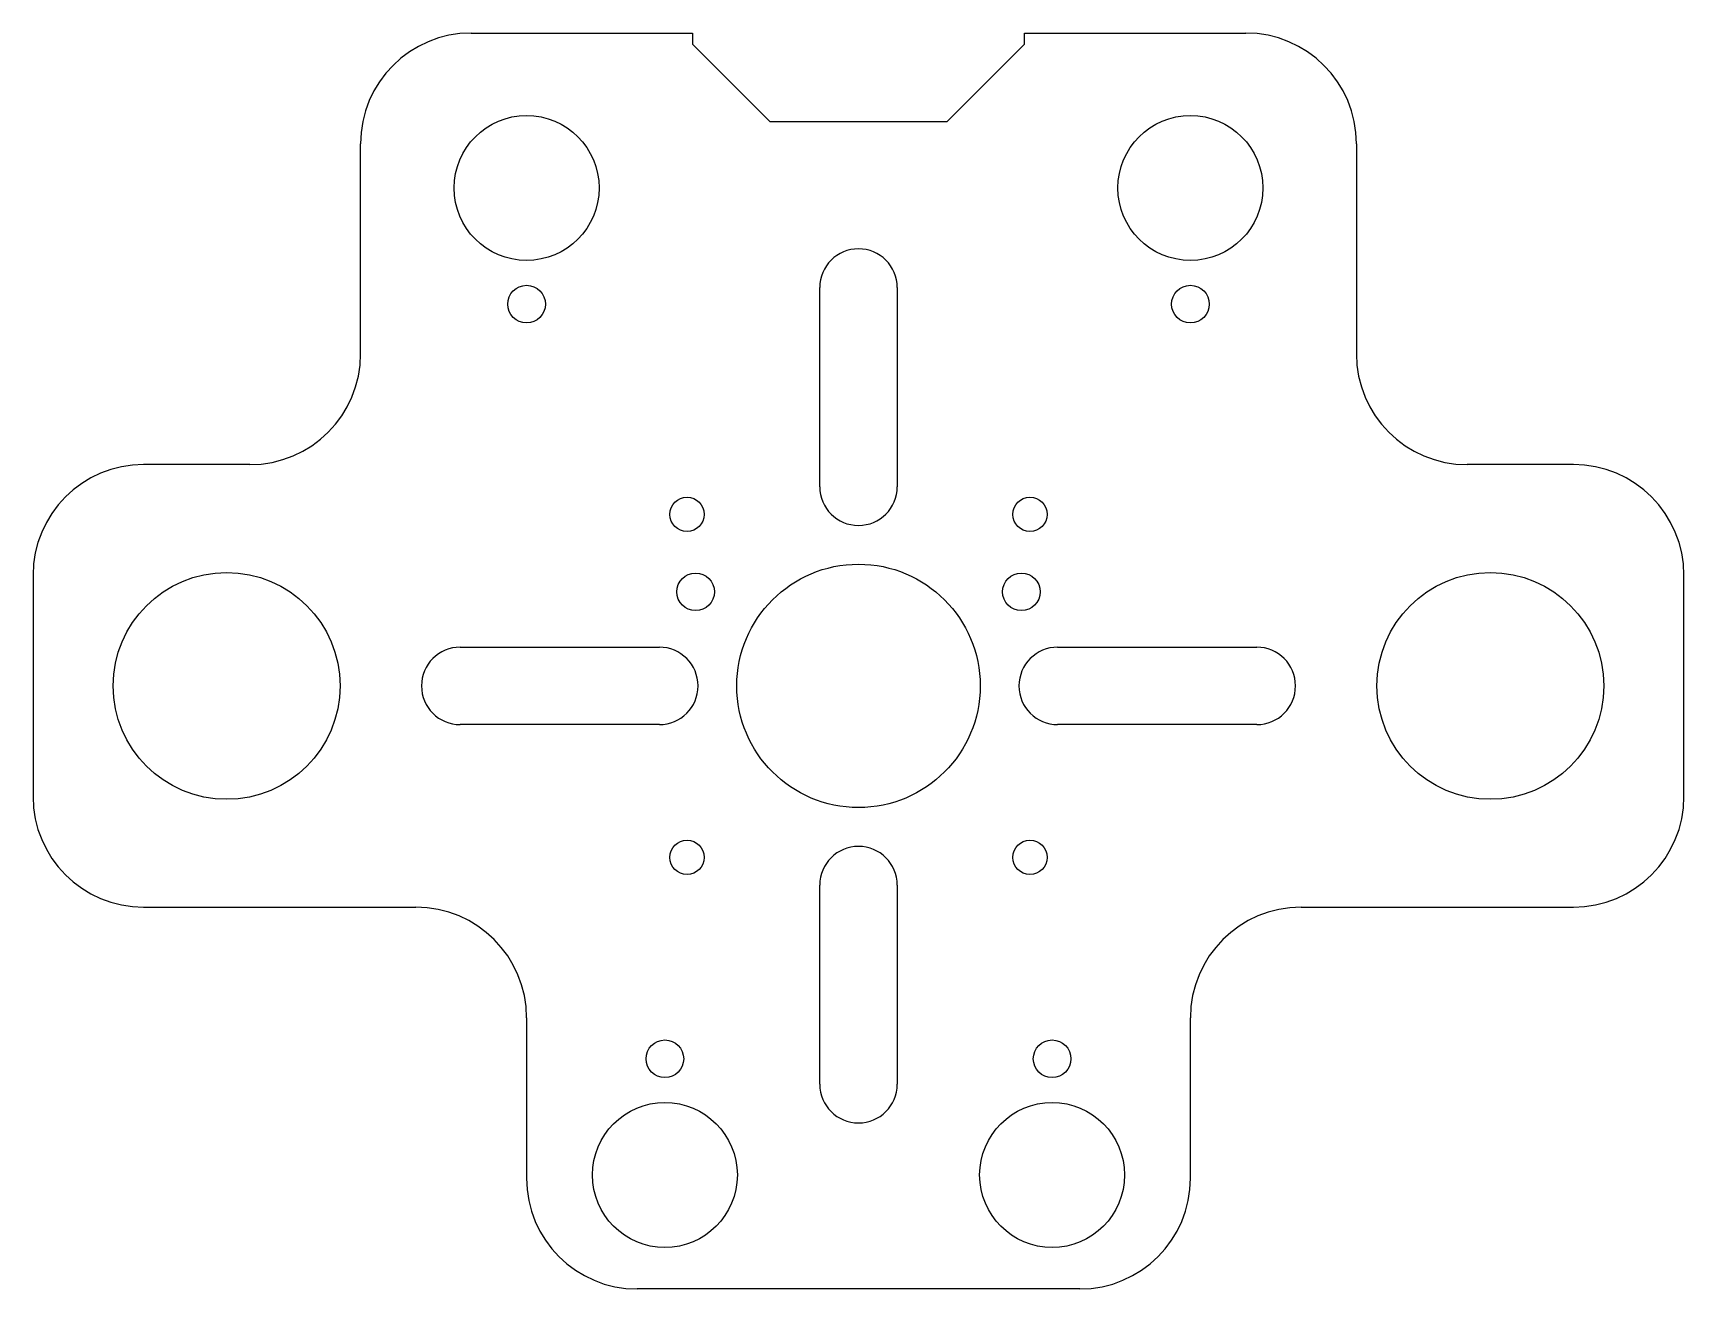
# Model space of a CAD drawing. Header units: millimetres. Extents: x -75 to 75, y -55 to 59.
import ezdxf

# ---------------------------------------------------------------- set-up
doc = ezdxf.new("R2010")
doc.units = ezdxf.units.MM

msp = doc.modelspace()

# ---------------------------------------------------------------- linework, layer by layer
at = {"color": 7, "linetype": 'Continuous', "lineweight": 25}
for p, q in [((-35, 59), (-15, 59)), ((-15, 59), (-15, 58)), ((15, 58), (15, 59)), ((15, 59), (35, 59)), ((-15, 58), (-8, 51)), ((8, 51), (15, 58)), ((-8, 51), (8, 51)), ((-45, 30), (-45, 49)), ((45, 49), (45, 30)), ((-3.5, 18), (-3.5, 36)), ((3.5, 36), (3.5, 18)), ((-55, 20), (-64.61, 20)), ((64.61, 20), (55, 20)), ((-74.61, 10), (-74.61, -10)), ((74.61, -10), (74.61, 10)), ((-36, 3.5), (-18, 3.5)), ((18, 3.5), (36, 3.5)), ((-18, -3.5), (-36, -3.5)), ((36, -3.5), (18, -3.5)), ((-3.5, -36), (-3.5, -18)), ((3.5, -18), (3.5, -36)), ((-64.61, -20), (-40, -20)), ((40, -20), (64.61, -20)), ((-30, -30), (-30, -44.5)), ((30, -44.5), (30, -30)), ((20, -54.5), (-20, -54.5))]:
    msp.add_line(p, q, dxfattribs=at)
for centre, radius in [((-30, 45), 6.55), ((30, 45), 6.55), ((-30, 34.5), 1.7), ((30, 34.5), 1.7), ((-15.5, 15.5), 1.55), ((15.5, 15.5), 1.55), ((0, 0), 11), ((-57.11, 0), 10.25), ((-14.72, 8.5), 1.7), ((14.72, 8.5), 1.7), ((57.11, 0), 10.25), ((-15.5, -15.5), 1.55), ((15.5, -15.5), 1.55), ((-17.5, -33.7), 1.7), ((17.5, -33.7), 1.7), ((-17.5, -44.2), 6.55), ((17.5, -44.2), 6.55)]:
    msp.add_circle(centre, radius, dxfattribs=at)
for centre, radius, start, end in [((-35, 49), 10, 90, 180), ((35, 49), 10, 0, 90), ((0, 36), 3.5, 0, 180), ((-55, 30), 10, 270, 0), ((55, 30), 10, 180, 270), ((-64.61, 10), 10, 90, 180), ((64.61, 10), 10, 0, 90), ((0, 18), 3.5, 180, 0), ((-36, 0), 3.5, 90, 270), ((-18, 0), 3.5, 270, 90), ((18, 0), 3.5, 90, 270), ((36, 0), 3.5, 270, 90), ((-64.61, -10), 10, 180, 270), ((64.61, -10), 10, 270, 0), ((0, -18), 3.5, 0, 180), ((-40, -30), 10, 0, 90), ((40, -30), 10, 90, 180), ((0, -36), 3.5, 180, 0), ((-20, -44.5), 10, 180, 270), ((20, -44.5), 10, 270, 0)]:
    msp.add_arc(centre, radius, start, end, dxfattribs=at)

doc.saveas('drawing.dxf')
